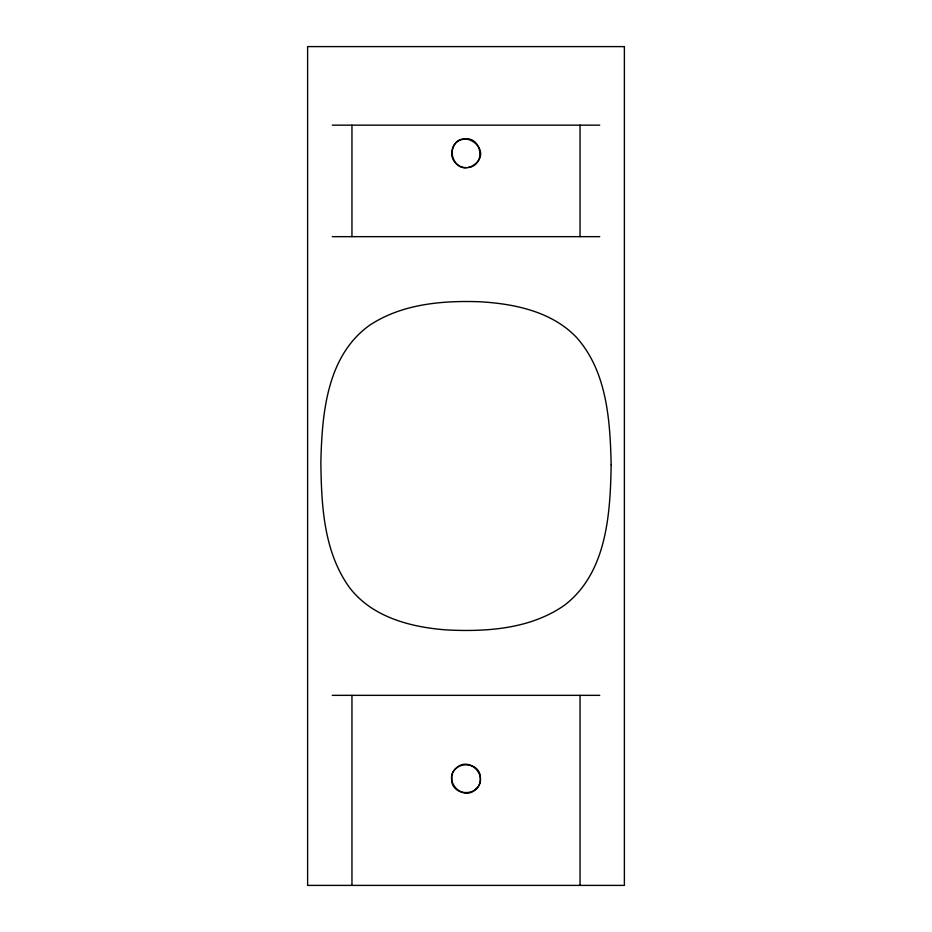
<?xml version="1.0" encoding="UTF-8"?>
<svg xmlns="http://www.w3.org/2000/svg" width="932" height="932" viewBox="0 0 932 932"><rect width="100%" height="100%" fill="white"/><g stroke="black" fill="none" stroke-linecap="round" stroke-linejoin="round"><path stroke-width="1.4" d="M470.707 166.805C452.579 173.946 443.679 142.841 462.831 139.322C481.203 134.313 487.215 165.22 468.26 167.422M451.682 153.151C456.563 120.939 499.552 151.52 470.893 166.723M451.682 778.709C450.82 760.244 481.506 760.104 480.318 778.977C480.83 797.314 450.855 796.965 451.682 778.733M476.345 788.612C489.44 776.17 468.633 755.351 456.179 768.306C442.001 780.457 463.6 802.673 476.159 788.81M332.258 125.156L599.742 125.156M332.258 236.658L599.742 236.658M332.258 695.342L599.742 695.342M466 167.609C458.358 167.748 451.507 160.945 451.682 153.291M580.042 125.156L580.042 236.658M580.042 695.342L580.042 885.4M351.958 125.156L351.958 236.658M351.958 695.342L351.958 885.4M611.159 464.928C610.285 513.998 606.872 572.702 564.547 605.183C530.797 628.844 487.494 631.919 447.558 629.974C411.804 627.492 372.614 617.636 349.721 587.836C323.59 551.93 321.4 505.179 320.853 462.33C322.006 413.971 326.619 356.385 369.235 325.524C401.506 303.937 442.001 300.43 479.817 301.758C514.557 303.762 552.117 311.486 576.943 337.873C607.268 372.357 610.134 421.171 611.159 464.928M624.382 46.6L307.618 46.6L307.618 885.4L624.382 885.4L624.382 46.6"/></g></svg>
